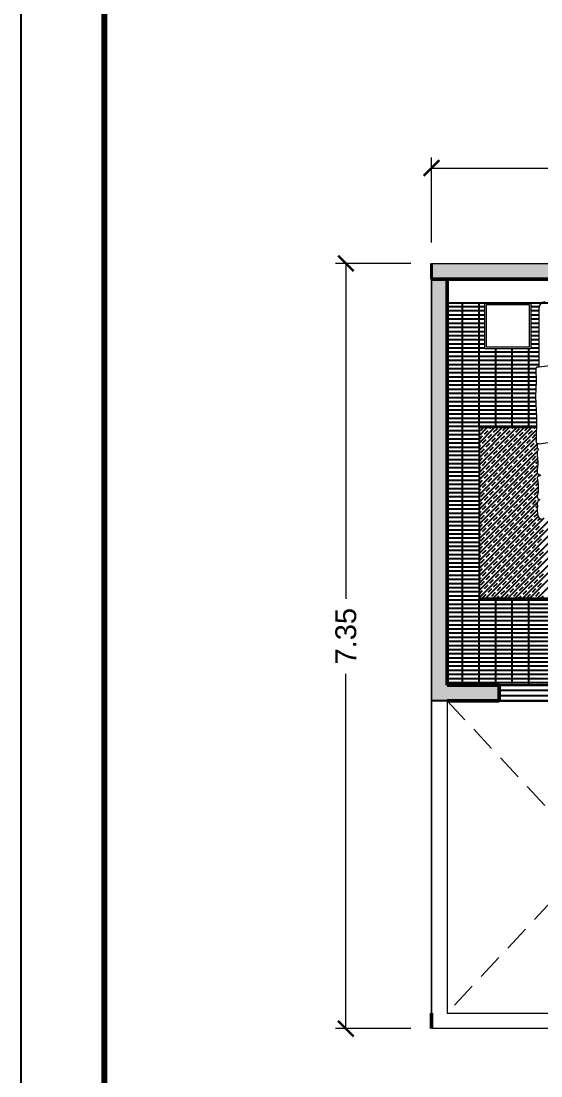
# Model space of a CAD drawing. Header units: millimetres. Extents: x 2999.9 to 3041.9, y 869.6 to 906.3.
# Drawn here: x 2999.88 to 3004.87, y 884.25 to 894.38 of the extents above; entities that cross this region are included whole.
import ezdxf

# ---------------------------------------------------------------- set-up
doc = ezdxf.new("R2010")
doc.units = ezdxf.units.MM
doc.linetypes.add('HIDDEN', pattern=[0.375, 0.25, -0.125])
for name, color, linetype, lineweight in [('01', 8, 'Continuous', 9), ('mori', 166, 'Continuous', 30), ('MOVI', 7, 'Continuous', 9)]:
    doc.layers.add(name, color=color, linetype=linetype, lineweight=lineweight)
doc.styles.add('COTAS', font='arial.ttf')

# ---------------------------------------------------------------- blocks, each defined once
blk = doc.blocks.new('_ArchTick')
at = {"color": 0, "linetype": 'ByBlock', "const_width": 0.15}
blk.add_lwpolyline([(-0.5, -0.5), (0.5, 0.5)], dxfattribs=at)

msp = doc.modelspace()

# ---------------------------------------------------------------- linework, layer by layer
for p, q in [((2999.878, 869.55), (2999.878, 906.313)), ((3007.469, 891.904), (3003.969, 891.904)), ((3003.969, 891.904), (3003.969, 891.674)), ((3003.969, 891.674), (3007.469, 891.674)), ((3004.825, 890.477), (3004.275, 890.477)), ((3004.275, 890.477), (3004.275, 888.834)), ((3006.897, 888.834), (3004.275, 888.834)), ((3003.969, 887.853), (3003.819, 887.853))]:
    msp.add_line(p, q)
at = {"lineweight": 80}
msp.add_line((3000.678, 870.35), (3000.678, 905.513), dxfattribs=at)
at = {"color": 251, "linetype": 'Continuous'}
for p, q in [((3004.118, 888.003), (3004.118, 891.674)), ((3004.277, 890.477), (3004.277, 891.674)), ((3003.969, 891.64), (3004.331, 891.64)), ((3003.969, 891.6), (3004.331, 891.6)), ((3004.771, 891.64), (3004.852, 891.64)), ((3004.771, 891.6), (3004.851, 891.6)), ((3003.969, 891.56), (3004.331, 891.56)), ((3003.969, 891.521), (3004.331, 891.521)), ((3003.969, 891.481), (3004.331, 891.481)), ((3004.771, 891.56), (3004.851, 891.56)), ((3004.771, 891.521), (3004.851, 891.521)), ((3004.771, 891.481), (3004.851, 891.481)), ((3003.969, 891.441), (3004.331, 891.441)), ((3003.969, 891.401), (3004.331, 891.401)), ((3004.771, 891.441), (3004.851, 891.441)), ((3004.771, 891.401), (3004.851, 891.401)), ((3003.969, 891.362), (3004.331, 891.362)), ((3003.969, 891.322), (3004.331, 891.322)), ((3003.969, 891.282), (3004.331, 891.282)), ((3004.771, 891.362), (3004.851, 891.362)), ((3004.771, 891.322), (3004.851, 891.322)), ((3004.771, 891.282), (3004.851, 891.282)), ((3003.969, 891.243), (3004.331, 891.243)), ((3003.969, 891.203), (3004.851, 891.203)), ((3003.969, 891.163), (3004.851, 891.163)), ((3004.436, 890.477), (3004.436, 891.234)), ((3004.594, 890.477), (3004.594, 891.234)), ((3004.753, 890.477), (3004.753, 891.234)), ((3004.771, 891.243), (3004.851, 891.243)), ((3003.969, 891.124), (3004.851, 891.124)), ((3003.969, 891.084), (3004.851, 891.084)), ((3003.969, 891.044), (3004.823, 891.044)), ((3003.969, 891.005), (3004.822, 891.005)), ((3003.969, 890.965), (3004.822, 890.965)), ((3003.969, 890.925), (3004.823, 890.925)), ((3003.969, 890.886), (3004.822, 890.886)), ((3003.969, 890.846), (3004.82, 890.846)), ((3003.969, 890.806), (3004.819, 890.806)), ((3003.969, 890.766), (3004.819, 890.766)), ((3003.969, 890.727), (3004.82, 890.727)), ((3003.969, 890.687), (3004.822, 890.687)), ((3003.969, 890.647), (3004.823, 890.647)), ((3003.969, 890.608), (3004.824, 890.608)), ((3003.969, 890.568), (3004.826, 890.568)), ((3003.969, 890.528), (3004.825, 890.528)), ((3003.969, 890.489), (3004.825, 890.489)), ((3003.969, 890.449), (3004.275, 890.449)), ((3003.969, 890.409), (3004.275, 890.409)), ((3003.969, 890.37), (3004.275, 890.37)), ((3003.969, 890.33), (3004.275, 890.33)), ((3003.969, 890.29), (3004.275, 890.29)), ((3003.969, 890.251), (3004.275, 890.251)), ((3003.969, 890.211), (3004.275, 890.211)), ((3003.969, 890.171), (3004.275, 890.171)), ((3003.969, 890.131), (3004.275, 890.131)), ((3003.969, 890.092), (3004.275, 890.092)), ((3003.969, 890.052), (3004.275, 890.052)), ((3003.969, 890.012), (3004.275, 890.012)), ((3003.969, 889.973), (3004.275, 889.973)), ((3003.969, 889.933), (3004.275, 889.933)), ((3003.969, 889.893), (3004.275, 889.893)), ((3003.969, 889.854), (3004.275, 889.854)), ((3003.969, 889.814), (3004.275, 889.814)), ((3003.969, 889.774), (3004.275, 889.774)), ((3003.969, 889.735), (3004.275, 889.735)), ((3003.969, 889.695), (3004.275, 889.695)), ((3003.969, 889.655), (3004.275, 889.655)), ((3003.969, 889.616), (3004.275, 889.616)), ((3003.969, 889.576), (3004.275, 889.576)), ((3003.969, 889.536), (3004.275, 889.536)), ((3003.969, 889.496), (3004.275, 889.496)), ((3003.969, 889.457), (3004.275, 889.457)), ((3003.969, 889.417), (3004.275, 889.417)), ((3003.969, 889.377), (3004.275, 889.377)), ((3003.969, 889.338), (3004.275, 889.338)), ((3003.969, 889.298), (3004.275, 889.298)), ((3003.969, 889.258), (3004.275, 889.258)), ((3003.969, 889.219), (3004.275, 889.219)), ((3003.969, 889.179), (3004.275, 889.179)), ((3003.969, 889.139), (3004.275, 889.139)), ((3003.969, 889.1), (3004.275, 889.1)), ((3003.969, 889.06), (3004.275, 889.06)), ((3003.969, 889.02), (3004.275, 889.02)), ((3003.969, 888.981), (3004.275, 888.981)), ((3003.969, 888.941), (3004.275, 888.941)), ((3003.969, 888.901), (3004.275, 888.901)), ((3003.969, 888.861), (3004.275, 888.861)), ((3004.277, 888.003), (3004.277, 888.834)), ((3004.436, 888.003), (3004.436, 888.834)), ((3004.594, 888.003), (3004.594, 888.834)), ((3004.753, 888.003), (3004.753, 888.834)), ((3003.969, 888.822), (3007.153, 888.822)), ((3003.969, 888.782), (3007.084, 888.782)), ((3003.969, 888.742), (3007.028, 888.742)), ((3003.969, 888.703), (3006.979, 888.703)), ((3003.969, 888.663), (3006.936, 888.663)), ((3003.969, 888.623), (3006.897, 888.623)), ((3003.969, 888.584), (3006.863, 888.584)), ((3003.969, 888.544), (3006.833, 888.544)), ((3003.969, 888.504), (3006.807, 888.504)), ((3003.969, 888.465), (3006.779, 888.465)), ((3003.969, 888.425), (3006.757, 888.425)), ((3003.969, 888.385), (3006.74, 888.385)), ((3003.969, 888.346), (3006.724, 888.346)), ((3003.969, 888.306), (3006.706, 888.306)), ((3003.969, 888.266), (3006.693, 888.266)), ((3003.969, 888.226), (3006.684, 888.226)), ((3003.969, 888.187), (3006.675, 888.187)), ((3003.969, 888.147), (3006.666, 888.147)), ((3003.969, 888.107), (3006.66, 888.107)), ((3003.969, 888.068), (3007.51, 888.068)), ((3003.969, 888.028), (3007.469, 888.028))]:
    msp.add_line(p, q, dxfattribs=at)
at = {"color": 31, "linetype": 'Continuous'}
for p, q in [((3004.275, 890.469), (3004.283, 890.477)), ((3004.275, 890.398), (3004.354, 890.477)), ((3004.275, 890.327), (3004.425, 890.477)), ((3004.275, 890.256), (3004.496, 890.477)), ((3004.275, 890.186), (3004.566, 890.477)), ((3004.275, 890.115), (3004.637, 890.477)), ((3004.275, 890.044), (3004.708, 890.477)), ((3004.275, 889.974), (3004.778, 890.477)), ((3004.275, 889.903), (3004.824, 890.452)), ((3004.292, 890.45), (3004.319, 890.477)), ((3004.327, 890.415), (3004.362, 890.45)), ((3004.38, 890.468), (3004.389, 890.477)), ((3004.415, 890.433), (3004.451, 890.468)), ((3004.504, 890.45), (3004.531, 890.477)), ((3004.539, 890.415), (3004.575, 890.45)), ((3004.592, 890.468), (3004.602, 890.477)), ((3004.628, 890.433), (3004.663, 890.468)), ((3004.716, 890.45), (3004.743, 890.477)), ((3004.751, 890.415), (3004.787, 890.45)), ((3004.804, 890.468), (3004.814, 890.477)), ((3004.275, 890.363), (3004.309, 890.397)), ((3004.275, 889.832), (3004.823, 890.381)), ((3004.309, 890.327), (3004.345, 890.362)), ((3004.362, 890.38), (3004.398, 890.415)), ((3004.398, 890.344), (3004.433, 890.38)), ((3004.451, 890.397), (3004.486, 890.433)), ((3004.486, 890.362), (3004.522, 890.397)), ((3004.522, 890.327), (3004.557, 890.362)), ((3004.575, 890.38), (3004.61, 890.415)), ((3004.61, 890.344), (3004.645, 890.38)), ((3004.663, 890.397), (3004.698, 890.433)), ((3004.698, 890.362), (3004.734, 890.397)), ((3004.734, 890.327), (3004.769, 890.362)), ((3004.787, 890.38), (3004.822, 890.415)), ((3004.275, 889.762), (3004.835, 890.322)), ((3004.275, 890.292), (3004.292, 890.309)), ((3004.275, 889.691), (3004.835, 890.251)), ((3004.292, 890.238), (3004.327, 890.274)), ((3004.345, 890.291), (3004.38, 890.327)), ((3004.38, 890.256), (3004.415, 890.291)), ((3004.415, 890.221), (3004.451, 890.256)), ((3004.433, 890.309), (3004.468, 890.344)), ((3004.468, 890.274), (3004.504, 890.309)), ((3004.504, 890.238), (3004.539, 890.274)), ((3004.557, 890.291), (3004.592, 890.327)), ((3004.592, 890.256), (3004.628, 890.291)), ((3004.628, 890.221), (3004.663, 890.256)), ((3004.645, 890.309), (3004.681, 890.344)), ((3004.681, 890.274), (3004.716, 890.309)), ((3004.716, 890.238), (3004.751, 890.274)), ((3004.769, 890.291), (3004.804, 890.327)), ((3004.804, 890.256), (3004.835, 890.287)), ((3004.822, 890.344), (3004.823, 890.345)), ((3004.275, 890.151), (3004.309, 890.185)), ((3004.275, 889.62), (3004.836, 890.181)), ((3004.309, 890.114), (3004.345, 890.15)), ((3004.327, 890.203), (3004.362, 890.238)), ((3004.362, 890.167), (3004.398, 890.203)), ((3004.398, 890.132), (3004.433, 890.167)), ((3004.451, 890.185), (3004.486, 890.221)), ((3004.486, 890.15), (3004.522, 890.185)), ((3004.522, 890.114), (3004.557, 890.15)), ((3004.539, 890.203), (3004.575, 890.238)), ((3004.575, 890.167), (3004.61, 890.203)), ((3004.61, 890.132), (3004.645, 890.167)), ((3004.663, 890.185), (3004.698, 890.221)), ((3004.698, 890.15), (3004.734, 890.185)), ((3004.734, 890.114), (3004.769, 890.15)), ((3004.751, 890.203), (3004.787, 890.238)), ((3004.787, 890.167), (3004.822, 890.203)), ((3004.822, 890.132), (3004.839, 890.149)), ((3004.275, 889.549), (3004.838, 890.113)), ((3004.275, 890.08), (3004.292, 890.097)), ((3004.292, 890.026), (3004.327, 890.061)), ((3004.345, 890.079), (3004.38, 890.114)), ((3004.38, 890.044), (3004.415, 890.079)), ((3004.433, 890.097), (3004.468, 890.132)), ((3004.468, 890.061), (3004.504, 890.097)), ((3004.504, 890.026), (3004.539, 890.061)), ((3004.557, 890.079), (3004.592, 890.114)), ((3004.592, 890.044), (3004.628, 890.079)), ((3004.645, 890.097), (3004.681, 890.132)), ((3004.681, 890.061), (3004.716, 890.097)), ((3004.716, 890.026), (3004.751, 890.061)), ((3004.769, 890.079), (3004.804, 890.114)), ((3004.804, 890.044), (3004.835, 890.074)), ((3004.275, 889.479), (3004.835, 890.039)), ((3004.275, 889.938), (3004.309, 889.973)), ((3004.275, 889.408), (3004.836, 889.97)), ((3004.327, 889.991), (3004.362, 890.026)), ((3004.362, 889.955), (3004.398, 889.991)), ((3004.398, 889.92), (3004.433, 889.955)), ((3004.415, 890.008), (3004.451, 890.044)), ((3004.451, 889.973), (3004.486, 890.008)), ((3004.486, 889.938), (3004.522, 889.973)), ((3004.539, 889.991), (3004.575, 890.026)), ((3004.575, 889.955), (3004.61, 889.991)), ((3004.61, 889.92), (3004.645, 889.955)), ((3004.628, 890.008), (3004.663, 890.044)), ((3004.663, 889.973), (3004.698, 890.008)), ((3004.698, 889.938), (3004.734, 889.973)), ((3004.751, 889.991), (3004.787, 890.026)), ((3004.787, 889.955), (3004.822, 889.991)), ((3004.842, 890.01), (3004.857, 890.025)), ((3004.275, 889.337), (3004.842, 889.904)), ((3004.275, 889.868), (3004.292, 889.885)), ((3004.292, 889.814), (3004.327, 889.849)), ((3004.309, 889.902), (3004.345, 889.938)), ((3004.345, 889.867), (3004.38, 889.902)), ((3004.38, 889.832), (3004.415, 889.867)), ((3004.433, 889.885), (3004.468, 889.92)), ((3004.468, 889.849), (3004.504, 889.885)), ((3004.504, 889.814), (3004.539, 889.849)), ((3004.522, 889.902), (3004.557, 889.938)), ((3004.557, 889.867), (3004.592, 889.902)), ((3004.592, 889.832), (3004.628, 889.867)), ((3004.645, 889.885), (3004.681, 889.92)), ((3004.681, 889.849), (3004.716, 889.885)), ((3004.716, 889.814), (3004.751, 889.849)), ((3004.734, 889.902), (3004.769, 889.938)), ((3004.769, 889.867), (3004.804, 889.902)), ((3004.804, 889.832), (3004.84, 889.867)), ((3004.822, 889.92), (3004.841, 889.939)), ((3004.275, 889.267), (3004.835, 889.827)), ((3004.275, 889.726), (3004.309, 889.761)), ((3004.275, 889.196), (3004.835, 889.756)), ((3004.327, 889.779), (3004.362, 889.814)), ((3004.362, 889.743), (3004.398, 889.779)), ((3004.398, 889.708), (3004.433, 889.743)), ((3004.415, 889.796), (3004.451, 889.832)), ((3004.451, 889.761), (3004.486, 889.796)), ((3004.486, 889.726), (3004.522, 889.761)), ((3004.539, 889.779), (3004.575, 889.814)), ((3004.575, 889.743), (3004.61, 889.779)), ((3004.61, 889.708), (3004.645, 889.743)), ((3004.628, 889.796), (3004.663, 889.832)), ((3004.663, 889.761), (3004.698, 889.796)), ((3004.698, 889.726), (3004.734, 889.761)), ((3004.751, 889.779), (3004.787, 889.814)), ((3004.787, 889.743), (3004.822, 889.779)), ((3004.84, 889.796), (3004.841, 889.797)), ((3004.275, 889.125), (3004.834, 889.684)), ((3004.275, 889.656), (3004.292, 889.673)), ((3004.309, 889.69), (3004.345, 889.726)), ((3004.345, 889.655), (3004.38, 889.69)), ((3004.38, 889.619), (3004.415, 889.655)), ((3004.433, 889.673), (3004.468, 889.708)), ((3004.468, 889.637), (3004.504, 889.673)), ((3004.522, 889.69), (3004.557, 889.726)), ((3004.557, 889.655), (3004.592, 889.69)), ((3004.592, 889.619), (3004.628, 889.655)), ((3004.645, 889.673), (3004.681, 889.708)), ((3004.681, 889.637), (3004.716, 889.673)), ((3004.734, 889.69), (3004.769, 889.726)), ((3004.769, 889.655), (3004.804, 889.69)), ((3004.804, 889.619), (3004.835, 889.65)), ((3004.822, 889.708), (3004.835, 889.721)), ((3004.275, 889.054), (3004.843, 889.622)), ((3004.275, 888.984), (3004.901, 889.61)), ((3004.275, 888.842), (3005.031, 889.598)), ((3004.275, 888.913), (3004.957, 889.595)), ((3004.275, 889.514), (3004.309, 889.549)), ((3004.292, 889.602), (3004.327, 889.637)), ((3004.327, 889.566), (3004.362, 889.602)), ((3004.337, 888.834), (3005.098, 889.595)), ((3004.362, 889.531), (3004.398, 889.566)), ((3004.408, 888.834), (3005.166, 889.592)), ((3004.415, 889.584), (3004.451, 889.619)), ((3004.451, 889.549), (3004.486, 889.584)), ((3004.478, 888.834), (3005.241, 889.596)), ((3004.486, 889.513), (3004.522, 889.549)), ((3004.504, 889.602), (3004.539, 889.637)), ((3004.539, 889.566), (3004.575, 889.602)), ((3004.549, 888.834), (3005.309, 889.593)), ((3004.575, 889.531), (3004.61, 889.566)), ((3004.62, 888.834), (3005.376, 889.59)), ((3004.628, 889.584), (3004.663, 889.619)), ((3004.663, 889.549), (3004.698, 889.584)), ((3004.691, 888.834), (3005.447, 889.59)), ((3004.698, 889.513), (3004.734, 889.549)), ((3004.716, 889.602), (3004.751, 889.637)), ((3004.751, 889.566), (3004.787, 889.602)), ((3004.761, 888.834), (3005.521, 889.593)), ((3004.787, 889.531), (3004.822, 889.566)), ((3004.832, 888.834), (3005.6, 889.602)), ((3004.84, 889.584), (3004.86, 889.604)), ((3004.275, 889.443), (3004.292, 889.46)), ((3004.309, 889.478), (3004.345, 889.513)), ((3004.345, 889.443), (3004.38, 889.478)), ((3004.38, 889.407), (3004.415, 889.443)), ((3004.398, 889.496), (3004.433, 889.531)), ((3004.433, 889.46), (3004.468, 889.496)), ((3004.468, 889.425), (3004.504, 889.46)), ((3004.522, 889.478), (3004.557, 889.513)), ((3004.557, 889.443), (3004.592, 889.478)), ((3004.592, 889.407), (3004.628, 889.443)), ((3004.61, 889.496), (3004.645, 889.531)), ((3004.645, 889.46), (3004.681, 889.496)), ((3004.681, 889.425), (3004.716, 889.46)), ((3004.734, 889.478), (3004.769, 889.513)), ((3004.769, 889.443), (3004.804, 889.478)), ((3004.804, 889.407), (3004.84, 889.443)), ((3004.822, 889.496), (3004.857, 889.531)), ((3004.857, 889.46), (3004.893, 889.496)), ((3004.275, 889.302), (3004.309, 889.337)), ((3004.292, 889.39), (3004.327, 889.425)), ((3004.327, 889.354), (3004.362, 889.39)), ((3004.362, 889.319), (3004.398, 889.354)), ((3004.415, 889.372), (3004.451, 889.407)), ((3004.451, 889.337), (3004.486, 889.372)), ((3004.486, 889.301), (3004.522, 889.337)), ((3004.504, 889.39), (3004.539, 889.425)), ((3004.539, 889.354), (3004.575, 889.39)), ((3004.575, 889.319), (3004.61, 889.354)), ((3004.628, 889.372), (3004.663, 889.407)), ((3004.663, 889.337), (3004.698, 889.372)), ((3004.698, 889.301), (3004.734, 889.337)), ((3004.716, 889.39), (3004.751, 889.425)), ((3004.751, 889.354), (3004.787, 889.39)), ((3004.787, 889.319), (3004.822, 889.354)), ((3004.84, 889.372), (3004.875, 889.407)), ((3004.275, 889.231), (3004.292, 889.248)), ((3004.309, 889.266), (3004.345, 889.301)), ((3004.345, 889.231), (3004.38, 889.266)), ((3004.398, 889.284), (3004.433, 889.319)), ((3004.433, 889.248), (3004.468, 889.284)), ((3004.468, 889.213), (3004.504, 889.248)), ((3004.522, 889.266), (3004.557, 889.301)), ((3004.557, 889.231), (3004.592, 889.266)), ((3004.61, 889.284), (3004.645, 889.319)), ((3004.645, 889.248), (3004.681, 889.284)), ((3004.681, 889.213), (3004.716, 889.248)), ((3004.734, 889.266), (3004.769, 889.301)), ((3004.769, 889.231), (3004.804, 889.266)), ((3004.822, 889.284), (3004.857, 889.319)), ((3004.857, 889.248), (3004.893, 889.284)), ((3004.292, 889.178), (3004.327, 889.213)), ((3004.327, 889.142), (3004.362, 889.178)), ((3004.362, 889.107), (3004.398, 889.142)), ((3004.38, 889.195), (3004.415, 889.231)), ((3004.415, 889.16), (3004.451, 889.195)), ((3004.451, 889.125), (3004.486, 889.16)), ((3004.504, 889.178), (3004.539, 889.213)), ((3004.539, 889.142), (3004.575, 889.178)), ((3004.575, 889.107), (3004.61, 889.142)), ((3004.592, 889.195), (3004.628, 889.231)), ((3004.628, 889.16), (3004.663, 889.195)), ((3004.663, 889.125), (3004.698, 889.16)), ((3004.716, 889.178), (3004.751, 889.213)), ((3004.751, 889.142), (3004.787, 889.178)), ((3004.787, 889.107), (3004.822, 889.142)), ((3004.804, 889.195), (3004.84, 889.231)), ((3004.84, 889.16), (3004.875, 889.195)), ((3004.275, 889.09), (3004.309, 889.125)), ((3004.275, 889.019), (3004.292, 889.036)), ((3004.309, 889.054), (3004.345, 889.089)), ((3004.345, 889.018), (3004.38, 889.054)), ((3004.398, 889.071), (3004.433, 889.107)), ((3004.433, 889.036), (3004.468, 889.071)), ((3004.468, 889.001), (3004.504, 889.036)), ((3004.486, 889.089), (3004.522, 889.125)), ((3004.522, 889.054), (3004.557, 889.089)), ((3004.557, 889.018), (3004.592, 889.054)), ((3004.61, 889.071), (3004.645, 889.107)), ((3004.645, 889.036), (3004.681, 889.071)), ((3004.681, 889.001), (3004.716, 889.036)), ((3004.698, 889.089), (3004.734, 889.125)), ((3004.734, 889.054), (3004.769, 889.089)), ((3004.769, 889.018), (3004.804, 889.054)), ((3004.822, 889.071), (3004.857, 889.107)), ((3004.857, 889.036), (3004.893, 889.071)), ((3004.292, 888.965), (3004.327, 889.001)), ((3004.327, 888.93), (3004.362, 888.965)), ((3004.38, 888.983), (3004.415, 889.018)), ((3004.415, 888.948), (3004.451, 888.983)), ((3004.451, 888.912), (3004.486, 888.948)), ((3004.504, 888.965), (3004.539, 889.001)), ((3004.539, 888.93), (3004.575, 888.965)), ((3004.592, 888.983), (3004.628, 889.018)), ((3004.628, 888.948), (3004.663, 888.983)), ((3004.663, 888.912), (3004.698, 888.948)), ((3004.716, 888.965), (3004.751, 889.001)), ((3004.751, 888.93), (3004.787, 888.965)), ((3004.804, 888.983), (3004.84, 889.018)), ((3004.84, 888.948), (3004.875, 888.983)), ((3004.275, 888.878), (3004.309, 888.912)), ((3004.309, 888.842), (3004.345, 888.877)), ((3004.362, 888.895), (3004.398, 888.93)), ((3004.372, 888.834), (3004.38, 888.842)), ((3004.398, 888.859), (3004.433, 888.895)), ((3004.443, 888.834), (3004.468, 888.859)), ((3004.486, 888.877), (3004.522, 888.912)), ((3004.522, 888.842), (3004.557, 888.877)), ((3004.575, 888.895), (3004.61, 888.93)), ((3004.584, 888.834), (3004.592, 888.842)), ((3004.61, 888.859), (3004.645, 888.895)), ((3004.655, 888.834), (3004.681, 888.859)), ((3004.698, 888.877), (3004.734, 888.912)), ((3004.734, 888.842), (3004.769, 888.877)), ((3004.787, 888.895), (3004.822, 888.93)), ((3004.797, 888.834), (3004.804, 888.842)), ((3004.822, 888.859), (3004.857, 888.895)), ((3004.867, 888.834), (3004.893, 888.859))]:
    msp.add_line(p, q, dxfattribs=at)
at = {"color": 41, "lineweight": 30}
for p, q in [((3005.969, 888.003), (3004.469, 888.003)), ((3004.469, 887.853), (3005.969, 887.853))]:
    msp.add_line(p, q, dxfattribs=at)
at = {"color": 4}
for p, q in [((3005.969, 887.953), (3004.469, 887.953)), ((3004.469, 887.903), (3005.969, 887.903))]:
    msp.add_line(p, q, dxfattribs=at)
at = {"color": 253, "linetype": 'HIDDEN', "lineweight": 0}
for p, q in [((3006.769, 887.853), (3003.969, 884.854)), ((3003.969, 887.853), (3006.769, 884.854))]:
    msp.add_line(p, q, dxfattribs=at)
at = {"color": 0, "linetype": 'Continuous'}
for points in [[(3003.819, 887.853), (3003.819, 892.054), (3003.969, 887.853)], [(3003.969, 891.904), (3003.819, 892.054), (3003.969, 892.054)], [(3003.969, 887.853), (3003.819, 892.054), (3003.969, 888.003)], [(3003.969, 888.003), (3003.819, 892.054), (3003.969, 891.904)], [(3003.969, 891.904), (3003.969, 892.054), (3007.469, 891.904)], [(3007.469, 891.904), (3003.969, 892.054), (3007.469, 892.054)], [(3003.969, 887.853), (3003.969, 888.003), (3004.469, 887.853)], [(3004.469, 887.853), (3003.969, 888.003), (3004.469, 888.003)]]:
    msp.add_solid(points, dxfattribs=at)
at = {"layer": '01', "transparency": 16777216}
for p, q in [((3003.819, 892.254), (3003.819, 893.07)), ((3003.819, 892.97), (3020.559, 892.97)), ((3003.619, 892.054), (3002.897, 892.054)), ((3002.997, 892.054), (3002.997, 888.832)), ((3002.997, 884.704), (3002.997, 888.113)), ((3003.619, 884.704), (3002.897, 884.704))]:
    msp.add_line(p, q, dxfattribs=at)
at = {"layer": 'mori', "color": 152, "lineweight": 20}
for p, q in [((3003.819, 892.054), (3038.719, 892.054)), ((3003.819, 892.054), (3003.819, 884.704)), ((3003.819, 884.854), (3003.819, 891.904)), ((3003.969, 887.853), (3003.969, 884.854)), ((3003.969, 884.854), (3006.769, 884.854)), ((3038.719, 884.704), (3003.819, 884.704))]:
    msp.add_line(p, q, dxfattribs=at)
at = {"layer": 'mori', "color": 152, "lineweight": 40}
msp.add_line((3003.819, 891.904), (3003.819, 892.054), dxfattribs=at)
at = {"layer": 'mori', "color": 152, "lineweight": 50}
for p, q in [((3003.819, 891.904), (3019.119, 891.904)), ((3007.469, 891.904), (3003.969, 891.904)), ((3003.969, 891.904), (3003.969, 888.003)), ((3003.969, 888.003), (3004.469, 888.003)), ((3004.469, 888.003), (3004.469, 887.853)), ((3003.969, 887.853), (3004.469, 887.853)), ((3003.819, 884.704), (3003.819, 884.854))]:
    msp.add_line(p, q, dxfattribs=at)
at = {"layer": 'MOVI'}
for p, q in [((3004.851, 891.059), (3004.851, 891.629)), ((3004.835, 891.059), (3004.851, 891.059)), ((3004.835, 890.276), (3004.835, 890.322)), ((3004.851, 890.322), (3004.835, 890.322)), ((3004.835, 890.192), (3004.835, 890.253)), ((3004.835, 890.035), (3004.835, 890.086)), ((3004.835, 889.98), (3004.835, 890.004)), ((3004.835, 889.805), (3004.835, 889.828)), ((3004.835, 889.731), (3004.835, 889.757))]:
    msp.add_line(p, q, dxfattribs=at)
for points in [[(3004.331, 891.674), (3004.771, 891.674), (3004.771, 891.234), (3004.331, 891.234)], [(3004.346, 891.659), (3004.757, 891.659), (3004.757, 891.248), (3004.346, 891.248)]]:
    msp.add_lwpolyline(points, close=True, dxfattribs=at)
for points in [[(3004.835, 891.059), (3004.824, 891.052), (3004.821, 891.039), (3004.823, 890.922), (3004.818, 890.777), (3004.826, 890.57), (3004.823, 890.339), (3004.826, 890.324), (3004.835, 890.322)], [(3004.851, 891.059), (3005.062, 891.085), (3005.295, 891.128), (3005.392, 891.133)], [(3004.851, 890.322), (3004.981, 890.341), (3005.113, 890.402), (3005.239, 890.441), (3005.401, 890.47), (3005.585, 890.496), (3005.872, 890.56), (3006.124, 890.628), (3006.283, 890.676), (3006.335, 890.69)], [(3004.835, 890.276), (3004.847, 890.264), (3004.835, 890.253)], [(3004.835, 890.192), (3004.84, 890.131), (3004.835, 890.086)], [(3004.835, 890.035), (3004.85, 890.029), (3004.868, 890.018), (3004.847, 890.015), (3004.835, 890.004)], [(3004.835, 889.98), (3004.842, 889.928), (3004.842, 889.859), (3004.835, 889.828)], [(3004.835, 889.805), (3004.844, 889.793), (3004.86, 889.782), (3004.84, 889.774), (3004.835, 889.757)], [(3004.835, 889.731), (3004.834, 889.687), (3004.835, 889.65)]]:
    msp.add_lwpolyline(points, dxfattribs=at)
for centre, start, end in [((3004.906, 891.629), 90, 180), ((3004.89, 889.65), 180, 263.4836)]:
    msp.add_arc(centre, 0.055, start, end, dxfattribs=at)

# ---------------------------------------------------------------- block references
at = {"layer": '01', "transparency": 16777216, "xscale": 0.15, "yscale": 0.15, "zscale": 0.15}
for p, rotation in [((3003.819, 892.97), 180), ((3002.997, 892.054), 90), ((3002.997, 884.704), 270)]:
    msp.add_blockref('_ArchTick', p, dxfattribs=dict(at, rotation=rotation))

# ---------------------------------------------------------------- texts
at = {"layer": '01', "color": 11, "transparency": 16777216, "insert": (3002.997, 888.473), "char_height": 0.2, "attachment_point": 5, "rotation": 90, "style": 'COTAS'}
msp.add_mtext('\\A1;7.35', dxfattribs=at)

doc.saveas('drawing.dxf')
